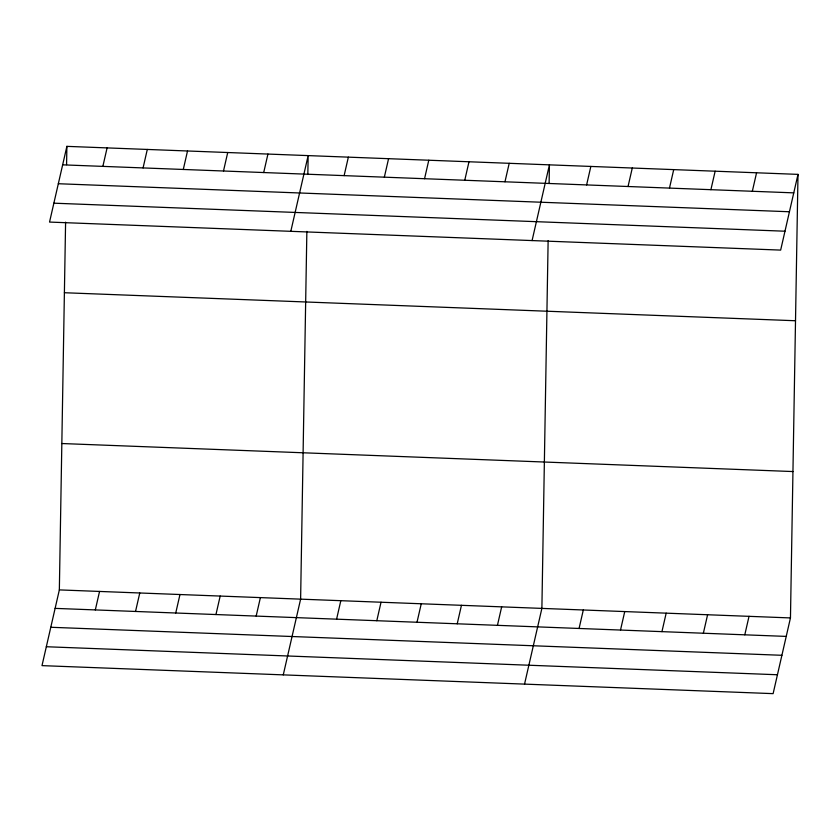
<?xml version="1.0" encoding="UTF-8"?>
<svg xmlns="http://www.w3.org/2000/svg" width="840" height="840" viewBox="0 0 840 840"><rect width="100%" height="100%" fill="white"/><g stroke="black" fill="none" stroke-linecap="round" stroke-linejoin="round"><path stroke-width="1.26" d="M798 174.374L780.654 250.1L49.539 222.075L66.885 146.359L798 174.374L790.461 617.925L773.115 693.641L42 665.626L59.346 589.9L65.594 222.159M66.57 164.651L66.885 146.359M306.863 231.399L300.615 599.151L283.269 674.867M307.839 173.901L308.154 155.6L290.808 231.326M548.131 240.65L541.884 608.391L524.538 684.117M549.108 183.152L549.423 164.85L532.077 240.576M102.858 166.383L107.09 147.903M143.073 167.927L147.304 149.436M183.288 169.459L187.52 150.98M95.319 609.924L99.55 591.444M223.493 171.003L227.724 152.523M135.534 611.468L139.766 592.988M263.708 172.547L267.939 154.066M175.739 613.011L179.981 594.521M215.953 614.544L220.185 596.064M344.127 175.623L348.358 157.143M256.168 616.087L260.4 597.607M384.342 177.166L388.574 158.686M424.557 178.71L428.788 160.23M336.588 619.175L340.82 600.695M464.762 180.254L468.993 161.763M376.803 620.718L381.034 602.227M504.977 181.786L509.208 163.306M417.007 622.251L421.25 603.771M457.223 623.795L461.454 605.315M586.614 184.916L590.846 166.435M497.438 625.338L501.669 606.858M628.047 186.512L632.279 168.021M669.48 188.097L673.712 169.617M579.075 628.467L583.307 609.987M710.903 189.683L715.145 171.203M620.508 630.053L624.74 611.573M752.336 191.268L756.567 172.788M661.941 631.638L666.173 613.158M703.364 633.224L707.595 614.744M744.797 634.82L749.028 616.329M62.654 164.84L793.769 192.864M58.328 183.729L789.443 211.754M53.865 203.185L784.98 231.21M64.397 292.73L795.512 320.744M61.835 443.531L792.95 471.555M59.346 589.9L790.461 617.925M55.115 608.38L786.23 636.405M50.788 627.27L781.904 655.295M46.326 646.737L777.441 674.751"/></g></svg>
